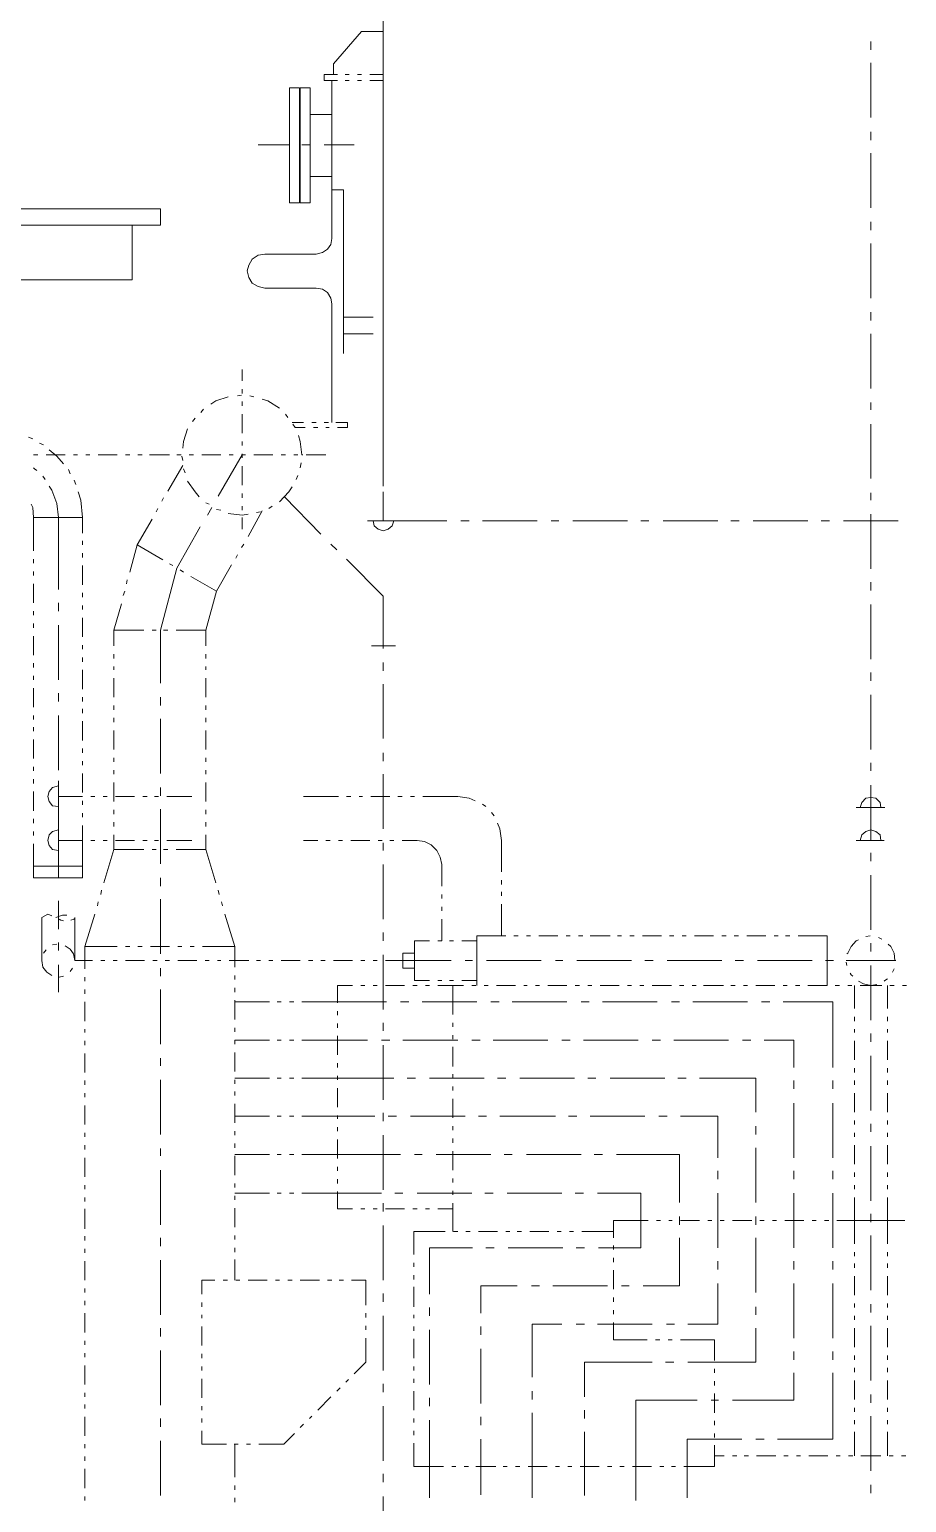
# Model space of a CAD drawing. Header units: millimetres. Extents: x 0 to 588, y 0 to 874.
# Drawn here: x 245.15 to 267.57, y 643.75 to 681.41 of the extents above; entities that cross this region are included whole.
import ezdxf

# ---------------------------------------------------------------- set-up
doc = ezdxf.new("R2010")
doc.units = ezdxf.units.MM
doc.layers.get('0').update_dxf_attribs({"lineweight": 18})

msp = doc.modelspace()

# ---------------------------------------------------------------- linework, layer by layer
at = {"color": 0, "lineweight": 0}
for points in [[(254.19, 669.735), (254.19, 691.515)], [(253.64, 681.355), (252.921, 680.529), (252.921, 680.254)], [(253.64, 681.355), (254.19, 681.355)], [(254.19, 679.725), (254.19, 681.122)], [(266.658, 681.101), (266.658, 680.889)], [(266.658, 680.551), (266.658, 679.154)], [(252.688, 680.254), (253.026, 680.254)], [(252.688, 680.254), (252.688, 680.106)], [(252.688, 680.106), (253.026, 680.106)], [(252.878, 676.063), (252.878, 680.106)], [(253.217, 680.254), (253.323, 680.254)], [(253.217, 680.106), (253.323, 680.106)], [(253.534, 680.254), (253.64, 680.254)], [(253.534, 680.106), (253.64, 680.106)], [(253.852, 680.254), (254.19, 680.254)], [(253.852, 680.106), (254.19, 680.106)], [(254.19, 679.175), (254.19, 679.386)], [(252.878, 679.238), (252.328, 679.238)], [(254.19, 677.418), (254.19, 678.815)], [(266.658, 678.794), (266.658, 678.582)], [(251.778, 678.455), (250.994, 678.455)], [(252.328, 678.455), (252.116, 678.455)], [(253.45, 678.455), (252.688, 678.455)], [(266.658, 678.244), (266.658, 676.846)], [(252.878, 677.651), (252.328, 677.651)], [(253.174, 677.312), (252.878, 677.312)], [(253.174, 673.121), (253.174, 677.312)], [(254.19, 676.867), (254.19, 677.079)], [(242.887, 676.825), (248.497, 676.825)], [(248.497, 676.825), (248.497, 676.402)], [(242.887, 676.402), (248.497, 676.402)], [(247.777, 675.005), (247.777, 676.402)], [(254.19, 675.11), (254.19, 676.508)], [(266.658, 676.487), (266.658, 676.275)], [(251.164, 675.661), (252.476, 675.661), (252.645, 675.703), (252.772, 675.788), (252.857, 675.915), (252.878, 676.063)], [(266.658, 675.936), (266.658, 674.539)], [(251.164, 675.661), (250.994, 675.64), (250.846, 675.534), (250.762, 675.386), (250.719, 675.237), (250.762, 675.068), (250.846, 674.92), (250.994, 674.836), (251.164, 674.793)], [(242.887, 675.005), (247.777, 675.005)], [(252.878, 671.364), (252.878, 674.391), (252.857, 674.539), (252.772, 674.687), (252.645, 674.772), (252.476, 674.793), (251.164, 674.793)], [(254.19, 674.561), (254.19, 674.772)], [(253.936, 674.052), (253.174, 674.052)], [(254.19, 672.804), (254.19, 674.201)], [(266.658, 674.179), (266.658, 673.968)], [(253.174, 673.629), (253.936, 673.629)], [(266.658, 673.629), (266.658, 672.232)], [(250.592, 672.423), (250.592, 672.719)], [(250.592, 672.105), (250.592, 672.211)], [(254.19, 672.253), (254.19, 672.465)], [(250.232, 672.02), (249.915, 671.915), (249.788, 671.83)], [(250.571, 672.062), (250.465, 672.041)], [(250.592, 671.787), (250.592, 671.894)], [(250.888, 672.02), (250.783, 672.041)], [(251.545, 671.724), (251.248, 671.915), (251.1, 671.957)], [(254.19, 670.496), (254.19, 671.894)], [(266.658, 671.872), (266.658, 671.682)], [(249.386, 671.47), (249.322, 671.385)], [(249.597, 671.703), (249.534, 671.618)], [(250.592, 671.089), (250.592, 671.576)], [(251.756, 671.491), (251.693, 671.576)], [(249.195, 671.195), (249.089, 670.877), (249.068, 670.708)], [(251.862, 671.364), (252.159, 671.364)], [(251.947, 671.237), (251.883, 671.322)], [(251.947, 671.237), (252.201, 671.237)], [(252.116, 670.538), (252.074, 670.877), (252.031, 671.026)], [(252.37, 671.364), (252.476, 671.364)], [(252.412, 671.237), (252.518, 671.237)], [(252.688, 671.364), (252.793, 671.364)], [(252.73, 671.237), (252.815, 671.237)], [(252.984, 671.364), (253.28, 671.364)], [(253.026, 671.237), (253.28, 671.237)], [(253.28, 671.237), (253.28, 671.364)], [(266.658, 671.322), (266.658, 669.925)], [(245.237, 670.941), (245.131, 670.983)], [(245.512, 670.793), (245.406, 670.835)], [(246.02, 670.306), (245.851, 670.496), (245.66, 670.666)], [(250.592, 670.772), (250.592, 670.877)], [(245.258, 670.538), (245.364, 670.538)], [(245.576, 670.538), (246.062, 670.538)], [(246.274, 670.538), (246.38, 670.538)], [(246.592, 670.538), (246.697, 670.538)], [(246.909, 670.538), (247.396, 670.538)], [(247.608, 670.538), (247.714, 670.538)], [(247.925, 670.538), (248.031, 670.538)], [(248.221, 670.538), (248.73, 670.538)], [(248.92, 670.538), (249.026, 670.538)], [(249.047, 670.496), (249.068, 670.39)], [(249.238, 670.538), (249.343, 670.538)], [(249.555, 670.538), (250.042, 670.538)], [(250.592, 670.538), (249.978, 669.48)], [(250.254, 670.538), (250.359, 670.538)], [(250.571, 670.538), (250.677, 670.538)], [(250.592, 670.454), (250.592, 670.56)], [(250.888, 670.538), (251.375, 670.538)], [(251.587, 670.538), (251.693, 670.538)], [(251.905, 670.538), (252.01, 670.538)], [(252.074, 670.2), (252.095, 670.327)], [(252.116, 670.538), (252.137, 670.538)], [(252.222, 670.538), (252.73, 670.538)], [(245.343, 670.137), (245.279, 670.179), (245.258, 670.2)], [(245.554, 669.903), (245.533, 669.925), (245.491, 669.988)], [(246.19, 670.052), (246.147, 670.158)], [(249.068, 670.264), (248.687, 669.607)], [(249.089, 670.179), (249.132, 670.073)], [(250.592, 669.755), (250.592, 670.242)], [(251.968, 669.903), (252.01, 670.009)], [(254.19, 669.946), (254.19, 670.158)], [(245.893, 668.93), (245.851, 669.29), (245.724, 669.629), (245.66, 669.735)], [(246.338, 669.777), (246.295, 669.883)], [(246.507, 668.93), (246.465, 669.374), (246.401, 669.586)], [(249.195, 669.861), (249.386, 669.586), (249.492, 669.459)], [(250.592, 669.438), (250.592, 669.544)], [(251.545, 669.332), (251.778, 669.586), (251.862, 669.713)], [(254.19, 668.845), (254.19, 669.586)], [(266.658, 669.565), (266.658, 669.374)], [(245.258, 668.93), (245.237, 669.184), (245.195, 669.269)], [(248.433, 669.163), (248.391, 669.078)], [(248.581, 669.438), (248.539, 669.354)], [(249.661, 669.311), (249.745, 669.269)], [(249.809, 669.184), (249.703, 668.994)], [(249.936, 669.141), (250.042, 669.121)], [(250.592, 669.121), (250.592, 669.226)], [(251.269, 669.163), (251.354, 669.226)], [(251.672, 669.459), (252.603, 668.507)], [(245.258, 668.93), (246.507, 668.93)], [(245.258, 668.083), (245.258, 668.93)], [(245.893, 668.93), (245.893, 667.089)], [(246.507, 668.528), (246.507, 668.93)], [(248.285, 668.887), (247.904, 668.231)], [(250.232, 669.036), (250.592, 668.994), (250.74, 669.015)], [(250.592, 668.634), (250.592, 668.93)], [(251.1, 669.1), (250.74, 668.443)], [(250.952, 669.057), (251.058, 669.078)], [(254.593, 668.845), (253.788, 668.845)], [(253.936, 668.845), (253.958, 668.718), (254.064, 668.634), (254.19, 668.591), (254.317, 668.634), (254.423, 668.718), (254.466, 668.845)], [(254.19, 668.845), (255.82, 668.845)], [(256.18, 668.845), (256.392, 668.845)], [(256.731, 668.845), (258.127, 668.845)], [(258.487, 668.845), (258.678, 668.845)], [(259.038, 668.845), (260.435, 668.845)], [(260.773, 668.845), (260.985, 668.845)], [(261.345, 668.845), (262.742, 668.845)], [(263.08, 668.845), (263.292, 668.845)], [(263.652, 668.845), (265.049, 668.845)], [(265.388, 668.845), (265.599, 668.845)], [(265.959, 668.845), (267.356, 668.845)], [(266.658, 669.015), (266.658, 667.618)], [(249.513, 668.697), (248.92, 667.639)], [(246.507, 668.231), (246.507, 668.337)], [(246.507, 667.914), (246.507, 668.02)], [(247.904, 668.231), (247.714, 667.533)], [(247.904, 668.231), (248.56, 667.851)], [(250.635, 668.252), (250.571, 668.168)], [(252.857, 668.252), (253.005, 668.105)], [(245.258, 667.766), (245.258, 667.871)], [(246.507, 667.215), (246.507, 667.702)], [(248.497, 666.051), (248.92, 667.639)], [(248.73, 667.744), (248.814, 667.702)], [(250.317, 667.723), (249.936, 667.046)], [(250.465, 667.978), (250.423, 667.893)], [(253.259, 667.871), (254.19, 666.919)], [(245.258, 667.448), (245.258, 667.554)], [(247.65, 667.342), (247.629, 667.237)], [(249.005, 667.597), (249.089, 667.533)], [(249.28, 667.427), (249.936, 667.046)], [(266.658, 667.279), (266.658, 667.067)], [(245.258, 666.75), (245.258, 667.237)], [(246.507, 666.898), (246.507, 667.004)], [(247.587, 667.046), (247.544, 666.94)], [(249.661, 666.051), (249.936, 667.046)], [(254.19, 665.585), (254.19, 666.919)], [(245.258, 666.433), (245.258, 666.538)], [(245.893, 666.75), (245.893, 666.538)], [(246.507, 666.58), (246.507, 666.686)], [(247.502, 666.728), (247.311, 666.051)], [(266.658, 666.708), (266.658, 665.311)], [(245.258, 666.115), (245.258, 666.22)], [(245.893, 666.178), (245.893, 664.782)], [(246.507, 665.882), (246.507, 666.369)], [(245.258, 665.417), (245.258, 665.903)], [(247.311, 666.051), (247.311, 665.649)], [(247.311, 666.051), (248.073, 666.051)], [(248.285, 666.051), (248.391, 666.051)], [(248.497, 666.051), (248.497, 664.696)], [(248.581, 666.051), (248.687, 666.051)], [(248.899, 666.051), (249.661, 666.051)], [(249.661, 666.051), (249.661, 665.649)], [(246.507, 665.565), (246.507, 665.67)], [(247.311, 665.437), (247.311, 665.332)], [(249.661, 665.437), (249.661, 665.332)], [(253.894, 665.649), (254.508, 665.649)], [(245.258, 665.099), (245.258, 665.205)], [(246.507, 665.247), (246.507, 665.353)], [(246.507, 664.548), (246.507, 665.035)], [(247.311, 665.12), (247.311, 665.035)], [(249.661, 665.12), (249.661, 665.035)], [(254.19, 665.014), (254.19, 665.226)], [(245.258, 664.782), (245.258, 664.887)], [(247.311, 664.823), (247.311, 664.337)], [(249.661, 664.823), (249.661, 664.337)], [(254.19, 663.279), (254.19, 664.676)], [(266.658, 664.972), (266.658, 664.76)], [(245.258, 664.083), (245.258, 664.569)], [(245.893, 664.443), (245.893, 664.231)], [(246.507, 664.231), (246.507, 664.337)], [(248.497, 664.337), (248.497, 664.125)], [(266.658, 664.4), (266.658, 663.004)], [(245.258, 663.765), (245.258, 663.871)], [(245.893, 663.871), (245.893, 662.474)], [(246.507, 663.934), (246.507, 664.04)], [(247.311, 664.125), (247.311, 664.019)], [(249.661, 664.125), (249.661, 664.019)], [(245.258, 663.469), (245.258, 663.575)], [(246.507, 663.236), (246.507, 663.723)], [(247.311, 663.808), (247.311, 663.702)], [(247.311, 663.49), (247.311, 663.004)], [(248.497, 663.787), (248.497, 662.39)], [(249.661, 663.808), (249.661, 663.702)], [(249.661, 663.49), (249.661, 663.004)], [(245.258, 662.771), (245.258, 663.258)], [(246.507, 662.919), (246.507, 663.024)], [(247.311, 662.791), (247.311, 662.686)], [(249.661, 662.791), (249.661, 662.686)], [(254.19, 662.707), (254.19, 662.919)], [(245.258, 662.453), (245.258, 662.559)], [(246.507, 662.601), (246.507, 662.707)], [(246.507, 661.903), (246.507, 662.39)], [(247.311, 662.474), (247.311, 662.369)], [(249.661, 662.474), (249.661, 662.369)], [(254.19, 660.971), (254.19, 662.369)], [(266.658, 662.665), (266.658, 662.453)], [(245.258, 662.136), (245.258, 662.241)], [(245.893, 662.072), (245.745, 662.03), (245.66, 661.924), (245.618, 661.797), (245.66, 661.67), (245.745, 661.564), (245.893, 661.543)], [(245.893, 662.199), (245.893, 661.394)], [(245.893, 662.136), (245.893, 661.924)], [(247.311, 662.157), (247.311, 661.67)], [(248.497, 662.03), (248.497, 661.818)], [(249.661, 662.157), (249.661, 661.67)], [(266.658, 662.093), (266.658, 660.696)], [(245.258, 661.437), (245.258, 661.924)], [(245.893, 661.797), (246.507, 661.797)], [(246.507, 661.585), (246.507, 661.691)], [(246.719, 661.797), (246.825, 661.797)], [(247.036, 661.797), (247.142, 661.797)], [(247.354, 661.797), (247.84, 661.797)], [(248.052, 661.797), (248.158, 661.797)], [(248.349, 661.797), (248.454, 661.797)], [(248.666, 661.797), (249.301, 661.797)], [(252.159, 661.797), (253.048, 661.797)], [(253.259, 661.797), (253.365, 661.797)], [(253.577, 661.797), (253.661, 661.797)], [(253.873, 661.797), (254.36, 661.797)], [(254.571, 661.797), (254.677, 661.797)], [(254.889, 661.797), (254.995, 661.797)], [(255.207, 661.797), (256.096, 661.797)], [(256.54, 661.691), (256.392, 661.755), (256.096, 661.797)], [(256.815, 661.543), (256.731, 661.606)], [(266.912, 661.522), (266.89, 661.649), (266.785, 661.755), (266.658, 661.776), (266.531, 661.755), (266.425, 661.649), (266.382, 661.522)], [(245.893, 661.585), (245.893, 659.723)], [(246.507, 661.268), (246.507, 661.374)], [(247.311, 661.458), (247.311, 661.352)], [(248.497, 661.479), (248.497, 660.082)], [(249.661, 661.458), (249.661, 661.352)], [(257.027, 661.31), (256.963, 661.394)], [(266.277, 661.522), (267.017, 661.522)], [(245.258, 661.12), (245.258, 661.226)], [(245.258, 660.802), (245.258, 660.908)], [(245.893, 660.95), (245.745, 660.908), (245.66, 660.823), (245.618, 660.675), (245.66, 660.548), (245.745, 660.442), (245.893, 660.421)], [(245.893, 661.077), (245.893, 660.273)], [(246.507, 660.654), (246.507, 661.056)], [(247.311, 661.141), (247.311, 661.035)], [(249.661, 661.141), (249.661, 661.035)], [(257.217, 660.675), (257.175, 660.971), (257.111, 661.12)], [(266.912, 660.675), (266.89, 660.823), (266.785, 660.908), (266.658, 660.95), (266.531, 660.908), (266.425, 660.823), (266.382, 660.675)], [(246.507, 660.654), (246.507, 659.723), (245.258, 659.723)], [(245.258, 659.723), (245.258, 660.591)], [(245.893, 660.675), (246.507, 660.675)], [(246.719, 660.675), (246.825, 660.675)], [(247.036, 660.675), (247.142, 660.675)], [(247.311, 660.823), (247.311, 660.442)], [(247.354, 660.675), (247.84, 660.675)], [(248.052, 660.675), (248.158, 660.675)], [(248.349, 660.675), (248.454, 660.675)], [(248.666, 660.675), (249.301, 660.675)], [(249.661, 660.823), (249.661, 660.442)], [(252.159, 660.675), (252.518, 660.675)], [(252.73, 660.675), (252.836, 660.675)], [(253.048, 660.675), (253.153, 660.675)], [(253.365, 660.675), (253.852, 660.675)], [(254.064, 660.675), (254.169, 660.675)], [(254.19, 660.421), (254.19, 660.612)], [(254.36, 660.675), (254.466, 660.675)], [(254.677, 660.675), (255.058, 660.675)], [(255.693, 660.061), (255.651, 660.252), (255.566, 660.421), (255.418, 660.569), (255.249, 660.654), (255.058, 660.675)], [(257.217, 660.675), (257.217, 659.871)], [(266.277, 660.675), (266.996, 660.675)], [(248.073, 660.442), (247.311, 660.442), (247.057, 659.596)], [(248.391, 660.442), (248.285, 660.442)], [(248.687, 660.442), (248.581, 660.442)], [(249.661, 660.442), (248.899, 660.442)], [(249.915, 659.596), (249.661, 660.442)], [(266.658, 660.358), (266.658, 660.146)], [(245.258, 660.019), (246.507, 660.019)], [(248.497, 659.723), (248.497, 659.511)], [(254.19, 658.664), (254.19, 660.061)], [(255.693, 660.061), (255.693, 659.511)], [(266.658, 659.786), (266.658, 658.389)], [(246.994, 659.405), (246.973, 659.299)], [(250, 659.299), (249.978, 659.405)], [(257.217, 659.659), (257.217, 659.553)], [(257.217, 659.362), (257.217, 659.257)], [(245.893, 659.13), (245.893, 658.41)], [(246.909, 659.109), (246.888, 659.003)], [(248.497, 659.172), (248.497, 657.775)], [(250.084, 659.003), (250.063, 659.109)], [(255.693, 659.299), (255.693, 659.193)], [(255.693, 658.982), (255.693, 658.876)], [(257.217, 659.045), (257.217, 658.241)], [(245.47, 658.707), (245.618, 658.791), (245.724, 658.749)], [(245.47, 657.606), (245.47, 658.707)], [(246.105, 658.77), (245.999, 658.77), (245.83, 658.707)], [(245.914, 658.664), (245.957, 658.643), (246.02, 658.622)], [(246.211, 658.643), (246.295, 658.664), (246.295, 658.686)], [(246.316, 657.606), (246.316, 658.707)], [(246.825, 658.791), (246.571, 657.966)], [(250.402, 657.966), (250.148, 658.791)], [(255.693, 658.664), (255.693, 658.114)], [(254.19, 658.114), (254.19, 658.326)], [(256.582, 658.241), (256.582, 656.971)], [(256.582, 658.241), (257.323, 658.241)], [(257.535, 658.241), (257.641, 658.241)], [(257.852, 658.241), (257.958, 658.241)], [(258.17, 658.241), (258.657, 658.241)], [(258.868, 658.241), (258.974, 658.241)], [(259.186, 658.241), (259.292, 658.241)], [(259.482, 658.241), (259.99, 658.241)], [(260.181, 658.241), (260.286, 658.241)], [(260.498, 658.241), (260.604, 658.241)], [(260.816, 658.241), (261.303, 658.241)], [(261.514, 658.241), (261.62, 658.241)], [(261.832, 658.241), (261.938, 658.241)], [(262.149, 658.241), (262.636, 658.241)], [(262.848, 658.241), (262.954, 658.241)], [(263.165, 658.241), (263.271, 658.241)], [(263.483, 658.241), (263.969, 658.241)], [(264.181, 658.241), (264.287, 658.241)], [(264.478, 658.241), (264.583, 658.241)], [(264.795, 658.241), (265.536, 658.241)], [(265.536, 658.241), (265.536, 656.971)], [(266.637, 658.241), (266.531, 658.219)], [(245.576, 657.881), (245.512, 657.797)], [(245.851, 658.029), (245.745, 658.008)], [(245.893, 658.072), (245.893, 657.86)], [(246.316, 657.606), (246.274, 657.775), (246.19, 657.902), (246.062, 657.987)], [(246.571, 657.966), (246.571, 657.394)], [(247.396, 657.966), (246.571, 657.966)], [(247.714, 657.966), (247.608, 657.966)], [(248.031, 657.966), (247.925, 657.966)], [(248.73, 657.966), (248.243, 657.966)], [(249.047, 657.966), (248.941, 657.966)], [(249.364, 657.966), (249.259, 657.966)], [(250.402, 657.966), (249.576, 657.966)], [(250.402, 657.966), (250.402, 657.437)], [(254.995, 657.098), (254.995, 658.114), (255.376, 658.114)], [(255.588, 658.114), (255.693, 658.114)], [(255.884, 658.114), (255.99, 658.114)], [(256.201, 658.114), (256.582, 658.114)], [(266.34, 658.135), (266.277, 658.114), (266.15, 657.966), (266.065, 657.797), (266.044, 657.775)], [(266.658, 658.051), (266.658, 657.839)], [(266.933, 658.156), (266.848, 658.199)], [(267.272, 657.606), (267.25, 657.797), (267.166, 657.966), (267.102, 658.029)], [(245.47, 657.606), (245.491, 657.437), (245.597, 657.31), (245.724, 657.225)], [(245.893, 657.5), (245.893, 656.801)], [(246.316, 657.606), (246.761, 657.606)], [(246.316, 657.606), (246.338, 657.606)], [(246.973, 657.606), (247.078, 657.606)], [(247.29, 657.606), (247.396, 657.606)], [(247.608, 657.606), (248.095, 657.606)], [(248.306, 657.606), (248.412, 657.606)], [(248.624, 657.606), (248.73, 657.606)], [(248.941, 657.606), (249.428, 657.606)], [(249.64, 657.606), (249.745, 657.606)], [(249.957, 657.606), (250.042, 657.606)], [(250.254, 657.606), (250.762, 657.606)], [(250.952, 657.606), (251.058, 657.606)], [(251.269, 657.606), (251.375, 657.606)], [(251.587, 657.606), (252.074, 657.606)], [(252.286, 657.606), (252.391, 657.606)], [(252.603, 657.606), (252.709, 657.606)], [(252.921, 657.606), (253.407, 657.606)], [(253.619, 657.606), (253.725, 657.606)], [(253.936, 657.606), (254.042, 657.606)], [(254.19, 656.357), (254.19, 657.754)], [(254.254, 657.606), (254.698, 657.606)], [(254.995, 657.797), (254.698, 657.797), (254.698, 657.415)], [(255.926, 657.606), (254.698, 657.606)], [(256.476, 657.606), (256.286, 657.606)], [(258.233, 657.606), (256.836, 657.606)], [(258.784, 657.606), (258.593, 657.606)], [(260.541, 657.606), (259.144, 657.606)], [(261.091, 657.606), (260.879, 657.606)], [(262.848, 657.606), (261.451, 657.606)], [(263.398, 657.606), (263.186, 657.606)], [(265.155, 657.606), (263.758, 657.606)], [(265.705, 657.606), (265.493, 657.606)], [(266.023, 657.606), (267.25, 657.606)], [(266.023, 657.564), (266.044, 657.479)], [(267.272, 657.606), (266.065, 657.606)], [(266.658, 657.479), (266.658, 656.082)], [(267.272, 657.606), (267.293, 657.606)], [(245.914, 657.183), (246.02, 657.204)], [(246.19, 657.33), (246.253, 657.415)], [(246.571, 657.183), (246.571, 657.077)], [(248.497, 657.415), (248.497, 657.204)], [(250.402, 657.225), (250.402, 657.119)], [(254.698, 657.415), (254.995, 657.415)], [(254.995, 657.098), (255.376, 657.098)], [(255.588, 657.098), (255.693, 657.098)], [(255.884, 657.098), (255.99, 657.098)], [(256.201, 657.098), (256.582, 657.098)], [(266.128, 657.288), (266.15, 657.246), (266.192, 657.204)], [(266.996, 657.077), (267.017, 657.098), (267.081, 657.14)], [(267.208, 657.31), (267.25, 657.394)], [(246.571, 656.865), (246.571, 656.759)], [(248.497, 656.865), (248.497, 655.468)], [(250.402, 656.908), (250.402, 656.801)], [(253.026, 656.527), (253.026, 656.971)], [(253.026, 656.971), (253.407, 656.971)], [(253.619, 656.971), (253.725, 656.971)], [(253.936, 656.971), (254.042, 656.971)], [(254.254, 656.971), (254.741, 656.971)], [(254.952, 656.971), (255.058, 656.971)], [(255.27, 656.971), (255.376, 656.971)], [(255.588, 656.971), (255.969, 656.971)], [(255.969, 656.971), (256.244, 656.971)], [(255.969, 656.23), (255.969, 656.95)], [(256.455, 656.971), (256.561, 656.971)], [(256.773, 656.971), (256.879, 656.971)], [(257.09, 656.971), (257.577, 656.971)], [(257.789, 656.971), (257.873, 656.971)], [(258.085, 656.971), (258.191, 656.971)], [(258.403, 656.971), (258.889, 656.971)], [(259.101, 656.971), (259.207, 656.971)], [(259.419, 656.971), (259.524, 656.971)], [(259.736, 656.971), (260.223, 656.971)], [(260.435, 656.971), (260.541, 656.971)], [(260.752, 656.971), (260.858, 656.971)], [(261.07, 656.971), (261.557, 656.971)], [(261.768, 656.971), (261.874, 656.971)], [(262.086, 656.971), (262.192, 656.971)], [(262.382, 656.971), (262.89, 656.971)], [(263.08, 656.971), (263.186, 656.971)], [(263.398, 656.971), (263.504, 656.971)], [(263.716, 656.971), (264.202, 656.971)], [(264.414, 656.971), (264.52, 656.971)], [(264.731, 656.971), (264.837, 656.971)], [(265.049, 656.971), (265.536, 656.971)], [(265.748, 656.971), (265.853, 656.971)], [(266.065, 656.971), (266.171, 656.971)], [(266.234, 656.971), (266.234, 656.378)], [(266.34, 657.077), (266.467, 657.013), (266.658, 656.971), (266.806, 656.992)], [(266.382, 656.971), (266.658, 656.971)], [(266.933, 656.971), (266.658, 656.971)], [(267.081, 656.971), (267.081, 656.378)], [(267.25, 656.971), (267.144, 656.971)], [(267.568, 656.971), (267.462, 656.971)], [(246.571, 656.548), (246.571, 656.061)], [(250.402, 656.59), (250.402, 656.103)], [(251.291, 656.548), (250.402, 656.548)], [(251.587, 656.548), (251.481, 656.548)], [(251.905, 656.548), (251.799, 656.548)], [(253.005, 656.548), (252.116, 656.548)], [(253.026, 656.548), (254.275, 656.548)], [(254.635, 656.548), (254.847, 656.548)], [(255.185, 656.548), (256.582, 656.548)], [(256.942, 656.548), (257.154, 656.548)], [(257.493, 656.548), (258.889, 656.548)], [(259.249, 656.548), (259.461, 656.548)], [(259.8, 656.548), (261.197, 656.548)], [(261.557, 656.548), (261.768, 656.548)], [(262.107, 656.548), (263.504, 656.548)], [(263.864, 656.548), (264.075, 656.548)], [(264.414, 656.548), (265.684, 656.548)], [(265.684, 656.548), (265.684, 654.875)], [(253.026, 656.209), (253.026, 656.315)], [(253.026, 655.891), (253.026, 655.997)], [(254.19, 655.807), (254.19, 656.019)], [(255.969, 655.913), (255.969, 656.019)], [(266.234, 656.167), (266.234, 656.061)], [(267.081, 656.167), (267.081, 656.061)], [(246.571, 655.849), (246.571, 655.764)], [(250.402, 655.891), (250.402, 655.786)], [(253.026, 655.193), (253.026, 655.68)], [(255.969, 655.595), (255.969, 655.701)], [(266.234, 655.849), (266.234, 655.764)], [(266.658, 655.743), (266.658, 655.532)], [(267.081, 655.849), (267.081, 655.764)], [(246.571, 655.553), (246.571, 655.447)], [(246.571, 655.235), (246.571, 654.749)], [(251.291, 655.574), (250.402, 655.574)], [(250.402, 655.574), (250.402, 655.468)], [(250.402, 655.256), (250.402, 654.77)], [(251.587, 655.574), (251.481, 655.574)], [(251.905, 655.574), (251.799, 655.574)], [(253.005, 655.574), (252.116, 655.574)], [(253.026, 655.574), (253.788, 655.574)], [(254.148, 655.574), (254.36, 655.574)], [(254.19, 654.05), (254.19, 655.447)], [(254.698, 655.574), (256.096, 655.574)], [(255.969, 654.897), (255.969, 655.405)], [(256.455, 655.574), (256.667, 655.574)], [(257.006, 655.574), (258.403, 655.574)], [(258.762, 655.574), (258.974, 655.574)], [(259.313, 655.574), (260.71, 655.574)], [(261.07, 655.574), (261.281, 655.574)], [(261.62, 655.574), (263.017, 655.574)], [(263.377, 655.574), (263.589, 655.574)], [(263.927, 655.574), (264.689, 655.574)], [(264.689, 655.574), (264.689, 654.875)], [(266.234, 655.553), (266.234, 655.066)], [(267.081, 655.553), (267.081, 655.066)], [(248.497, 655.108), (248.497, 654.918)], [(253.026, 654.875), (253.026, 654.981)], [(266.234, 654.854), (266.234, 654.749)], [(266.658, 655.172), (266.658, 653.775)], [(267.081, 654.854), (267.081, 654.749)], [(246.571, 654.537), (246.571, 654.431)], [(248.497, 654.558), (248.497, 653.161)], [(251.291, 654.6), (250.402, 654.6)], [(250.402, 654.558), (250.402, 654.452)], [(251.587, 654.6), (251.481, 654.6)], [(251.905, 654.6), (251.799, 654.6)], [(253.005, 654.6), (252.116, 654.6)], [(253.026, 654.558), (253.026, 654.664)], [(253.026, 654.6), (254.466, 654.6)], [(254.804, 654.6), (255.016, 654.6)], [(255.376, 654.6), (256.773, 654.6)], [(255.969, 654.6), (255.969, 654.706)], [(257.111, 654.6), (257.323, 654.6)], [(257.683, 654.6), (259.08, 654.6)], [(259.419, 654.6), (259.63, 654.6)], [(259.99, 654.6), (261.387, 654.6)], [(261.726, 654.6), (261.938, 654.6)], [(262.276, 654.6), (263.716, 654.6)], [(263.716, 654.6), (263.716, 653.732)], [(264.689, 654.537), (264.689, 654.325)], [(265.684, 654.537), (265.684, 654.325)], [(266.234, 654.537), (266.234, 654.431)], [(267.081, 654.537), (267.081, 654.431)], [(246.571, 654.219), (246.571, 654.114)], [(250.402, 654.262), (250.402, 654.155)], [(253.026, 653.86), (253.026, 654.346)], [(255.969, 654.283), (255.969, 654.389)], [(266.234, 654.219), (266.234, 653.732)], [(267.081, 654.219), (267.081, 653.732)], [(246.571, 653.902), (246.571, 653.415)], [(250.402, 653.944), (250.402, 653.457)], [(254.19, 653.5), (254.19, 653.711)], [(255.969, 653.584), (255.969, 654.071)], [(264.689, 653.965), (264.689, 652.568)], [(265.684, 653.965), (265.684, 652.568)], [(251.291, 653.626), (250.402, 653.626)], [(251.587, 653.626), (251.481, 653.626)], [(251.905, 653.626), (251.799, 653.626)], [(253.005, 653.626), (252.116, 653.626)], [(253.026, 653.563), (253.026, 653.648)], [(253.026, 653.626), (253.979, 653.626)], [(253.026, 653.246), (253.026, 653.351)], [(254.317, 653.626), (254.529, 653.626)], [(254.889, 653.626), (256.286, 653.626)], [(255.969, 653.267), (255.969, 653.373)], [(256.625, 653.626), (256.836, 653.626)], [(257.175, 653.626), (258.593, 653.626)], [(258.932, 653.626), (259.144, 653.626)], [(259.482, 653.626), (260.879, 653.626)], [(261.239, 653.626), (261.451, 653.626)], [(261.789, 653.626), (262.742, 653.626)], [(262.742, 653.626), (262.742, 652.568)], [(263.716, 653.373), (263.716, 653.161)], [(266.234, 653.521), (266.234, 653.415)], [(266.658, 653.436), (266.658, 653.225)], [(267.081, 653.521), (267.081, 653.415)], [(246.571, 653.203), (246.571, 653.097)], [(250.402, 653.246), (250.402, 653.14)], [(253.026, 652.547), (253.026, 653.034)], [(254.19, 651.743), (254.19, 653.14)], [(255.969, 652.949), (255.969, 653.055)], [(266.234, 653.203), (266.234, 653.097)], [(267.081, 653.203), (267.081, 653.097)], [(246.571, 652.886), (246.571, 652.78)], [(246.571, 652.568), (246.571, 652.082)], [(248.497, 652.801), (248.497, 652.611)], [(250.402, 652.928), (250.402, 652.822)], [(251.291, 652.653), (250.402, 652.653)], [(250.402, 652.611), (250.402, 652.124)], [(251.587, 652.653), (251.481, 652.653)], [(251.905, 652.653), (251.799, 652.653)], [(253.005, 652.653), (252.116, 652.653)], [(253.026, 652.653), (254.635, 652.653)], [(254.995, 652.653), (255.185, 652.653)], [(255.545, 652.653), (256.942, 652.653)], [(255.969, 652.251), (255.969, 652.738)], [(257.281, 652.653), (257.493, 652.653)], [(257.852, 652.653), (259.249, 652.653)], [(259.588, 652.653), (259.8, 652.653)], [(260.159, 652.653), (261.768, 652.653)], [(261.768, 652.653), (261.768, 651.425)], [(263.716, 652.822), (263.716, 651.425)], [(266.234, 652.886), (266.234, 652.399)], [(266.658, 652.865), (266.658, 651.468)], [(267.081, 652.886), (267.081, 652.399)], [(248.497, 652.251), (248.497, 650.854)], [(253.026, 652.23), (253.026, 652.336)], [(262.742, 652.23), (262.742, 652.018)], [(264.689, 652.23), (264.689, 652.018)], [(265.684, 652.23), (265.684, 652.018)], [(246.571, 651.869), (246.571, 651.764)], [(250.402, 651.912), (250.402, 651.806)], [(253.026, 651.912), (253.026, 652.018)], [(255.969, 651.933), (255.969, 652.039)], [(266.234, 652.187), (266.234, 652.082)], [(266.234, 651.869), (266.234, 651.764)], [(267.081, 652.187), (267.081, 652.082)], [(267.081, 651.869), (267.081, 651.764)], [(246.571, 651.552), (246.571, 651.447)], [(251.291, 651.658), (250.402, 651.658)], [(250.402, 651.595), (250.402, 651.489)], [(251.587, 651.658), (251.481, 651.658)], [(251.905, 651.658), (251.799, 651.658)], [(253.005, 651.658), (252.116, 651.658)], [(253.026, 651.256), (253.026, 651.701)], [(253.026, 651.658), (254.148, 651.658)], [(254.487, 651.658), (254.698, 651.658)], [(255.058, 651.658), (256.455, 651.658)], [(255.969, 651.616), (255.969, 651.722)], [(256.794, 651.658), (257.006, 651.658)], [(257.365, 651.658), (258.762, 651.658)], [(259.101, 651.658), (259.313, 651.658)], [(259.673, 651.658), (260.773, 651.658)], [(260.773, 651.658), (260.773, 650.261)], [(262.742, 651.658), (262.742, 650.261)], [(264.689, 651.658), (264.689, 650.261)], [(265.684, 651.658), (265.684, 650.261)], [(266.234, 651.552), (266.234, 650.96)], [(267.081, 651.552), (267.081, 650.96)], [(246.571, 651.256), (246.571, 650.748)], [(250.402, 651.277), (250.402, 650.79)], [(253.026, 651.256), (253.407, 651.256)], [(253.619, 651.256), (253.725, 651.256)], [(253.936, 651.256), (254.042, 651.256)], [(254.19, 651.192), (254.19, 651.404)], [(254.254, 651.256), (254.741, 651.256)], [(254.952, 651.256), (255.058, 651.256)], [(255.27, 651.256), (255.376, 651.256)], [(255.588, 651.256), (255.969, 651.256)], [(255.969, 650.684), (255.969, 651.404)], [(261.768, 651.066), (261.768, 650.854)], [(263.716, 651.066), (263.716, 650.854)], [(266.658, 651.129), (266.658, 650.917)], [(254.19, 649.436), (254.19, 650.833)], [(254.974, 650.684), (255.778, 650.684)], [(254.974, 650.092), (254.974, 650.684)], [(255.99, 650.684), (256.096, 650.684)], [(256.307, 650.684), (256.413, 650.684)], [(256.625, 650.684), (257.111, 650.684)], [(257.323, 650.684), (257.429, 650.684)], [(257.62, 650.684), (257.725, 650.684)], [(257.937, 650.684), (258.424, 650.684)], [(258.635, 650.684), (258.741, 650.684)], [(258.953, 650.684), (259.059, 650.684)], [(259.271, 650.684), (260.075, 650.684)], [(260.075, 650.96), (260.075, 650.515)], [(260.075, 650.96), (260.964, 650.96)], [(261.175, 650.96), (261.281, 650.96)], [(261.493, 650.96), (261.578, 650.96)], [(261.789, 650.96), (262.276, 650.96)], [(262.488, 650.96), (262.594, 650.96)], [(262.805, 650.96), (262.911, 650.96)], [(263.123, 650.96), (263.61, 650.96)], [(263.821, 650.96), (263.927, 650.96)], [(264.139, 650.96), (264.245, 650.96)], [(264.456, 650.96), (264.943, 650.96)], [(265.155, 650.96), (265.261, 650.96)], [(265.472, 650.96), (265.578, 650.96)], [(265.79, 650.96), (266.658, 650.96)], [(266.234, 650.367), (266.234, 650.96)], [(267.526, 650.96), (266.658, 650.96)], [(267.081, 650.367), (267.081, 650.96)], [(246.571, 650.558), (246.571, 650.451)], [(248.497, 650.515), (248.497, 650.303)], [(250.402, 650.579), (250.402, 650.473)], [(260.075, 650.325), (260.075, 650.219)], [(261.768, 650.515), (261.768, 649.288)], [(263.716, 650.515), (263.716, 649.118)], [(266.658, 650.579), (266.658, 649.182)], [(246.571, 650.24), (246.571, 650.134)], [(248.497, 649.944), (248.497, 648.547)], [(250.402, 650.261), (250.402, 650.155)], [(250.402, 649.965), (250.402, 649.436)], [(255.376, 649.076), (255.376, 650.261)], [(255.376, 650.261), (256.476, 650.261)], [(256.815, 650.261), (257.027, 650.261)], [(257.387, 650.261), (258.784, 650.261)], [(259.122, 650.261), (259.334, 650.261)], [(259.694, 650.261), (260.773, 650.261)], [(260.075, 650.007), (260.075, 649.901)], [(266.234, 650.049), (266.234, 650.155)], [(267.081, 650.049), (267.081, 650.155)], [(246.571, 649.922), (246.571, 649.436)], [(254.974, 649.774), (254.974, 649.88)], [(254.974, 649.457), (254.974, 649.563)], [(260.075, 649.69), (260.075, 649.203)], [(262.742, 649.922), (262.742, 649.711)], [(264.689, 649.922), (264.689, 649.711)], [(265.684, 649.922), (265.684, 649.711)], [(266.234, 649.753), (266.234, 649.859)], [(267.081, 649.753), (267.081, 649.859)], [(246.571, 649.224), (246.571, 649.118)], [(249.555, 649.076), (249.555, 649.436)], [(249.555, 649.436), (249.894, 649.436)], [(250.105, 649.436), (250.211, 649.436)], [(250.423, 649.436), (250.529, 649.436)], [(250.74, 649.436), (251.227, 649.436)], [(251.439, 649.436), (251.545, 649.436)], [(251.756, 649.436), (251.862, 649.436)], [(252.074, 649.436), (252.561, 649.436)], [(252.772, 649.436), (252.878, 649.436)], [(253.069, 649.436), (253.174, 649.436)], [(253.386, 649.436), (253.746, 649.436)], [(253.746, 648.801), (253.746, 649.436)], [(254.974, 648.758), (254.974, 649.266)], [(256.688, 648.589), (256.688, 649.288)], [(256.688, 649.288), (257.62, 649.288)], [(257.979, 649.288), (258.191, 649.288)], [(258.53, 649.288), (259.927, 649.288)], [(260.286, 649.288), (260.477, 649.288)], [(260.837, 649.288), (261.768, 649.288)], [(262.742, 649.351), (262.742, 648.314)], [(264.689, 649.351), (264.689, 647.954)], [(265.684, 649.351), (265.684, 647.954)], [(266.234, 649.055), (266.234, 649.542)], [(267.081, 649.055), (267.081, 649.542)], [(246.571, 648.907), (246.571, 648.801)], [(249.555, 648.758), (249.555, 648.864)], [(254.19, 648.885), (254.19, 649.097)], [(260.075, 648.991), (260.075, 648.885)], [(266.234, 648.737), (266.234, 648.843)], [(266.658, 648.822), (266.658, 648.61)], [(267.081, 648.737), (267.081, 648.843)], [(246.571, 648.589), (246.571, 648.102)], [(249.555, 648.462), (249.555, 648.547)], [(253.746, 648.483), (253.746, 648.589)], [(254.19, 647.129), (254.19, 648.525)], [(254.974, 648.462), (254.974, 648.547)], [(255.376, 648.525), (255.376, 648.737)], [(260.075, 648.674), (260.075, 648.568)], [(263.716, 648.758), (263.716, 648.547)], [(266.234, 648.42), (266.234, 648.525)], [(267.081, 648.42), (267.081, 648.525)], [(248.497, 648.208), (248.497, 647.996)], [(249.555, 647.764), (249.555, 648.25)], [(253.746, 648.165), (253.746, 648.271)], [(254.974, 648.144), (254.974, 648.25)], [(255.376, 646.769), (255.376, 648.165)], [(256.688, 648.039), (256.688, 648.25)], [(258, 646.959), (258, 648.314)], [(258, 648.314), (258.762, 648.314)], [(259.122, 648.314), (259.334, 648.314)], [(259.673, 648.314), (261.07, 648.314)], [(260.075, 648.356), (260.075, 647.912)], [(261.43, 648.314), (261.641, 648.314)], [(261.98, 648.314), (262.742, 648.314)], [(263.716, 648.208), (263.716, 647.34)], [(266.234, 647.721), (266.234, 648.208)], [(266.658, 648.271), (266.658, 646.875)], [(267.081, 647.721), (267.081, 648.208)], [(246.571, 647.89), (246.571, 647.785)], [(253.746, 647.34), (253.746, 647.954)], [(254.974, 647.446), (254.974, 647.933)], [(256.688, 646.282), (256.688, 647.679)], [(260.075, 647.912), (260.943, 647.912)], [(261.154, 647.912), (261.26, 647.912)], [(261.472, 647.912), (261.578, 647.912)], [(261.789, 647.912), (262.657, 647.912)], [(262.657, 647.383), (262.657, 647.912)], [(246.571, 647.573), (246.571, 647.467)], [(248.497, 647.636), (248.497, 646.24)], [(249.555, 647.446), (249.555, 647.552)], [(253.746, 647.34), (253.45, 647.044)], [(259.334, 646.451), (259.334, 647.34)], [(259.334, 647.34), (261.07, 647.34)], [(261.408, 647.34), (261.62, 647.34)], [(261.98, 647.34), (263.716, 647.34)], [(264.689, 647.615), (264.689, 647.404)], [(265.684, 647.615), (265.684, 647.404)], [(266.234, 647.404), (266.234, 647.51)], [(267.081, 647.404), (267.081, 647.51)], [(246.571, 647.255), (246.571, 646.769)], [(249.555, 647.129), (249.555, 647.234)], [(254.974, 647.129), (254.974, 647.234)], [(262.657, 647.065), (262.657, 647.171)], [(264.689, 647.065), (264.689, 646.366)], [(265.684, 647.065), (265.684, 645.372)], [(266.234, 647.086), (266.234, 647.192)], [(267.081, 647.086), (267.081, 647.192)], [(246.571, 646.557), (246.571, 646.451)], [(249.555, 646.43), (249.555, 646.917)], [(253.09, 646.684), (253.005, 646.599)], [(253.302, 646.896), (253.238, 646.832)], [(254.19, 646.578), (254.19, 646.79)], [(254.974, 646.811), (254.974, 646.917)], [(254.974, 646.112), (254.974, 646.599)], [(258, 646.388), (258, 646.599)], [(262.657, 646.747), (262.657, 646.853)], [(266.234, 646.388), (266.234, 646.875)], [(267.081, 646.388), (267.081, 646.875)], [(246.571, 646.261), (246.571, 646.155)], [(249.555, 646.112), (249.555, 646.218)], [(252.857, 646.451), (252.518, 646.112)], [(254.19, 644.821), (254.19, 646.218)], [(255.376, 646.218), (255.376, 646.43)], [(260.646, 644.673), (260.646, 646.366)], [(260.646, 646.366), (262.213, 646.366)], [(262.572, 646.366), (262.763, 646.366)], [(262.657, 646.049), (262.657, 646.536)], [(263.123, 646.366), (264.689, 646.366)], [(266.234, 646.07), (266.234, 646.176)], [(266.658, 646.515), (266.658, 646.303)], [(267.081, 646.07), (267.081, 646.176)], [(246.571, 645.943), (246.571, 645.456)], [(248.497, 645.901), (248.497, 645.689)], [(249.555, 645.795), (249.555, 645.901)], [(252.37, 645.964), (252.307, 645.901)], [(254.974, 645.795), (254.974, 645.901)], [(255.376, 644.673), (255.376, 645.859)], [(256.688, 645.731), (256.688, 645.943)], [(258, 644.673), (258, 646.049)], [(259.334, 645.901), (259.334, 646.112)], [(262.657, 645.731), (262.657, 645.837)], [(266.234, 645.753), (266.234, 645.859)], [(266.658, 645.964), (266.658, 644.567)], [(267.081, 645.753), (267.081, 645.859)], [(249.555, 645.245), (249.555, 645.583)], [(251.926, 645.519), (251.65, 645.245)], [(252.159, 645.753), (252.074, 645.668)], [(254.974, 645.477), (254.974, 645.583)], [(259.334, 644.673), (259.334, 645.562)], [(262.657, 645.414), (262.657, 645.519)], [(266.234, 644.948), (266.234, 645.562)], [(267.081, 644.948), (267.081, 645.562)], [(246.571, 645.245), (246.571, 645.139)], [(248.497, 645.329), (248.497, 643.932)], [(249.555, 645.245), (250.19, 645.245)], [(250.381, 645.245), (250.486, 645.245)], [(250.402, 645.245), (250.402, 644.398)], [(250.698, 645.245), (250.804, 645.245)], [(251.016, 645.245), (251.65, 645.245)], [(254.974, 644.673), (254.974, 645.266)], [(256.688, 644.673), (256.688, 645.372)], [(261.874, 644.673), (262.657, 644.673), (262.657, 645.223)], [(261.959, 644.673), (261.959, 645.372)], [(261.959, 645.372), (263.356, 645.372)], [(263.716, 645.372), (263.927, 645.372)], [(264.266, 645.372), (265.684, 645.372)], [(246.571, 644.927), (246.571, 644.821)], [(254.974, 644.673), (255.736, 644.673)], [(255.376, 643.869), (255.376, 644.673)], [(255.947, 644.673), (256.053, 644.673)], [(256.265, 644.673), (256.371, 644.673)], [(256.561, 644.673), (257.069, 644.673)], [(256.688, 643.953), (256.688, 644.673)], [(257.26, 644.673), (257.365, 644.673)], [(257.577, 644.673), (257.683, 644.673)], [(257.895, 644.673), (258.382, 644.673)], [(258, 643.869), (258, 644.673)], [(258.593, 644.673), (258.699, 644.673)], [(258.911, 644.673), (259.017, 644.673)], [(259.228, 644.673), (259.715, 644.673)], [(259.334, 643.932), (259.334, 644.673)], [(259.927, 644.673), (260.033, 644.673)], [(260.244, 644.673), (260.35, 644.673)], [(260.562, 644.673), (261.048, 644.673)], [(260.646, 643.805), (260.646, 644.673)], [(261.26, 644.673), (261.366, 644.673)], [(261.557, 644.673), (261.662, 644.673)], [(261.959, 643.869), (261.959, 644.673)], [(262.657, 644.948), (262.911, 644.948)], [(263.123, 644.948), (263.229, 644.948)], [(263.419, 644.948), (263.525, 644.948)], [(263.737, 644.948), (264.224, 644.948)], [(264.435, 644.948), (264.541, 644.948)], [(264.753, 644.948), (264.858, 644.948)], [(265.07, 644.948), (265.557, 644.948)], [(265.769, 644.948), (265.875, 644.948)], [(266.086, 644.948), (266.192, 644.948)], [(266.404, 644.948), (266.658, 644.948)], [(266.912, 644.948), (266.658, 644.948)], [(267.229, 644.948), (267.123, 644.948)], [(267.547, 644.948), (267.441, 644.948)], [(246.571, 644.61), (246.571, 644.123)], [(254.19, 644.271), (254.19, 644.483)], [(246.571, 643.911), (246.571, 643.805)], [(250.402, 644.186), (250.402, 644.081)], [(254.19, 642.514), (254.19, 643.911)], [(266.658, 644.207), (266.658, 643.996)], [(250.402, 643.869), (250.402, 643.763)]]:
    msp.add_lwpolyline(points, dxfattribs=at)
for points in [[(252.053, 676.973), (251.799, 676.973), (251.799, 679.916), (252.053, 679.916)], [(252.328, 676.973), (252.074, 676.973), (252.074, 679.916), (252.328, 679.916)]]:
    msp.add_lwpolyline(points, close=True, dxfattribs=at)

doc.saveas('drawing.dxf')
